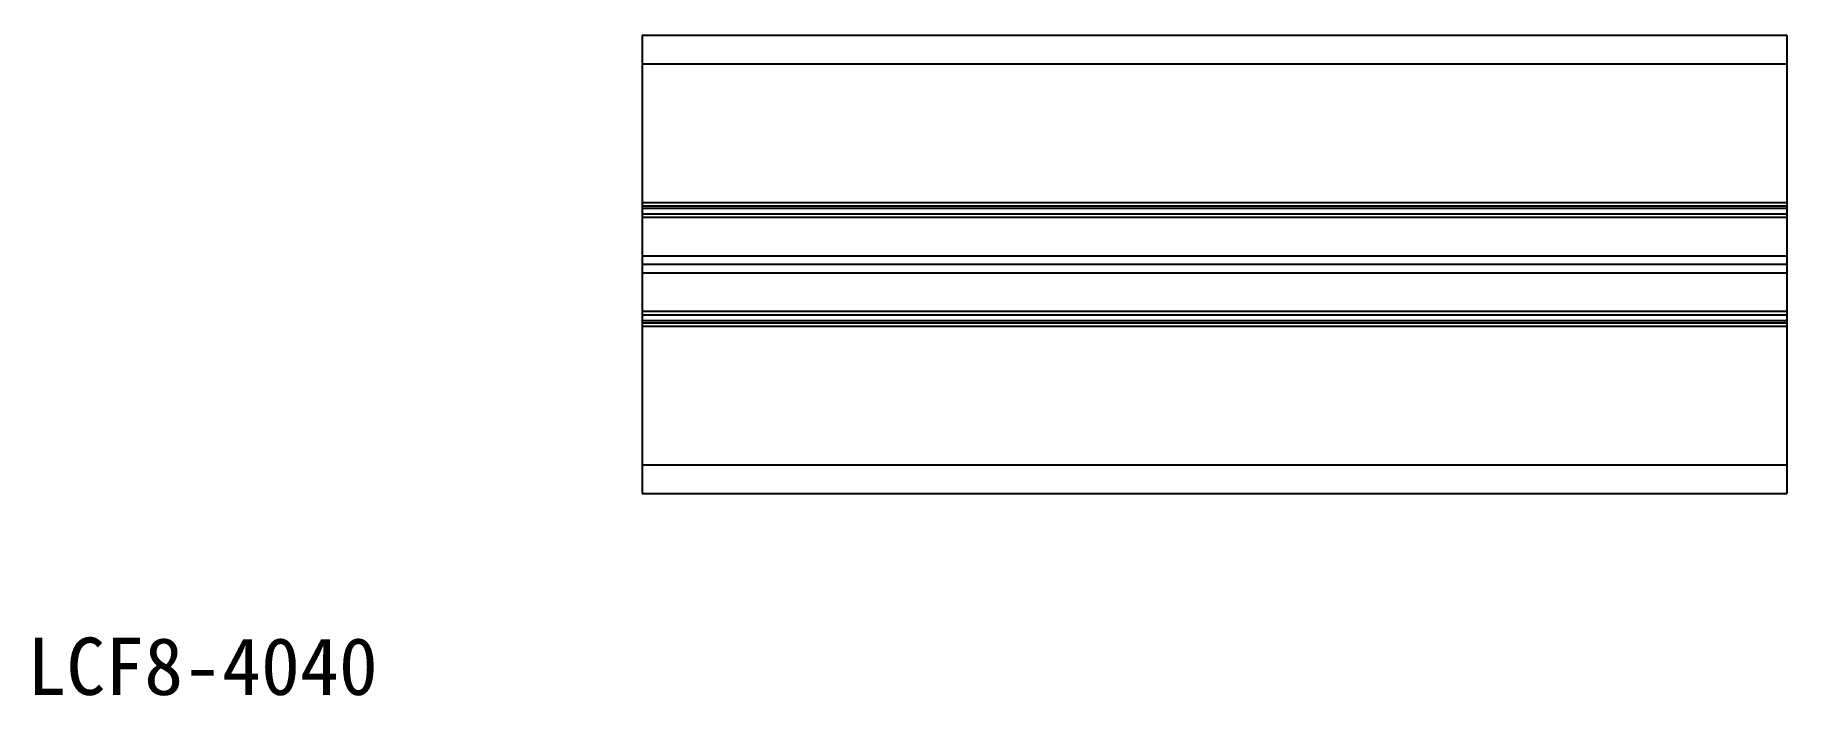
# Model space of a CAD drawing. Header units: millimetres. Extents: x 12 to 165, y -112 to -54.
import ezdxf

# ---------------------------------------------------------------- set-up
doc = ezdxf.new("R2010")
doc.units = ezdxf.units.MM
doc.styles.add('楷体', font='SimSun.ttf')

msp = doc.modelspace()

# ---------------------------------------------------------------- linework, layer by layer
for p, q in [((64.9, -53.9), (164.9, -53.9)), ((64.9, -53.9), (64.9, -93.9)), ((164.9, -53.9), (164.9, -93.9)), ((64.9, -56.4), (164.9, -56.4)), ((64.9, -68.5), (164.9, -68.5)), ((64.9, -68.8), (164.9, -68.8)), ((64.9, -69), (164.9, -69)), ((64.9, -69.5), (164.9, -69.5)), ((64.9, -69.8), (164.9, -69.8)), ((64.9, -73.15), (164.9, -73.15)), ((64.9, -73.9), (164.9, -73.9)), ((64.9, -74.65), (164.9, -74.65)), ((64.9, -78), (164.9, -78)), ((64.9, -78.3), (164.9, -78.3)), ((64.9, -78.8), (164.9, -78.8)), ((64.9, -79), (164.9, -79)), ((64.9, -79.3), (164.9, -79.3)), ((64.9, -91.4), (164.9, -91.4)), ((64.9, -93.9), (164.9, -93.9))]:
    msp.add_line(p, q)

# ---------------------------------------------------------------- texts
at = {"color": 1, "lineweight": 0, "insert": (11.21, -106.48), "char_height": 5, "width": 69.1022, "attachment_point": 1, "rotation": 360, "style": '楷体'}
msp.add_mtext('{\\fSimSun|b0|i0|c134|p2;\\C256;LCF8-4040}', dxfattribs=at)

doc.saveas('drawing.dxf')
